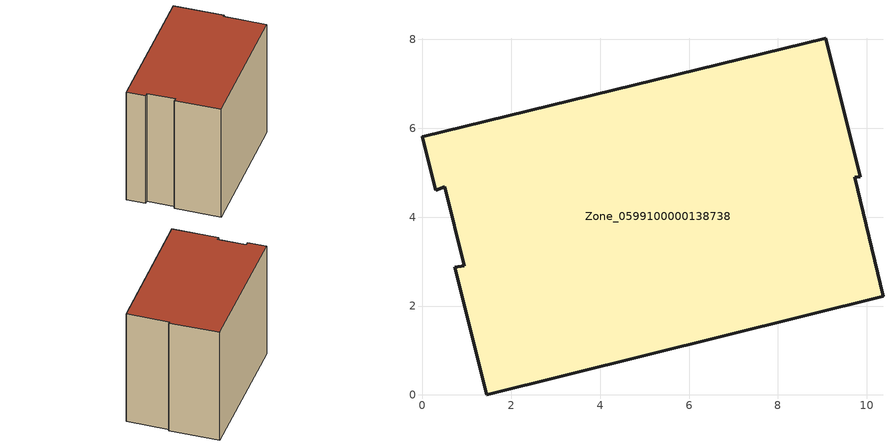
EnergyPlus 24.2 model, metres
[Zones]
Zone_0599100000138738
 floor ground (C_G): 1.45,0 0.73,2.88 0.94,2.91 0.5,4.68 0.3,4.61 0,5.81 9.08,8.03 9.86,4.92 9.73,4.9 10.37,2.22 z0
 wall outside (C_F): 9.86,4.92 9.08,8.03 0,5.81 0.3,4.61 0.5,4.68 0.94,2.91 0.73,2.88 1.45,0 10.37,2.22 9.73,4.9 9.86,4.92 z0:7.95
 roof outside (C_R): 0.73,2.88 1.45,0 10.37,2.22 9.73,4.9 9.86,4.92 9.08,8.03 0,5.81 0.3,4.61 0.5,4.68 0.94,2.91 z7.95
[BUILDING]
Pand.0599100000138738: North Axis=0; Terrain=City; Loads Convergence Tolerance Value=0.04; Temperature Convergence Tolerance Value=0.4; Solar Distribution=FullExterior; Maximum Number of Warmup Days=25; Minimum Number of Warmup Days=1
[Site:Location]
Rotterdam.The.Hague.AP_ZH_NLD Design_Conditions: Latitude=51.96; Longitude=4.45; Time Zone=1; Elevation=-4.5
[SITE:GROUNDTEMPERATURE:BUILDINGSURFACE]
18, 18, 18, 18, 18, 18, 18, 18, 18, 18, 18, 18
[MATERIAL] Thermal Absorptance=0.9; Solar Absorptance=0.7; Visible Absorptance=0.7
Name | Roughness | Thickness | Conductivity | Density | Specific Heat
G.TI.1965-1974 | MediumSmooth | 0.15 | 0.882353 | 540 | 1210
F.TI.1965-1974 | Rough | 0.3 | 0.697674 | 1920 | 840
R.TI.1965-1974 | MediumRough | 0.2 | 0.232558 | 1500 | 1000
[CONSTRUCTION]
C_G: G.TI.1965-1974
C_F: F.TI.1965-1974
C_R: R.TI.1965-1974
[ZONE]
Zone_0599100000138738: Type=1; Multiplier=1; Ceiling Height=Autocalculate; Volume=Autocalculate; Floor Area=autocalculate; Part of Total Floor Area=Yes
[ZONEINFILTRATION:DESIGNFLOWRATE]
Infil_Zone_0599100000138738: Zone or ZoneList or Space or SpaceList=Zone_0599100000138738; Schedule=AlwaysOn; Design Flow Rate Calculation Method=Flow/Area; Flow Rate per Floor Area=0.003; Constant Term Coefficient=1; Temperature Term Coefficient=0; Velocity Term Coefficient=0; Velocity Squared Term Coefficient=0
[HVACTEMPLATE:ZONE:IDEALLOADSAIRSYSTEM]
Zone_0599100000138738: Maximum Heating Supply Air Temperature=50; Minimum Cooling Supply Air Temperature=13; Maximum Heating Supply Air Humidity Ratio=0.0156; Minimum Cooling Supply Air Humidity Ratio=0.0077; Heating Limit=NoLimit; Cooling Limit=NoLimit; Dehumidification Control Type=ConstantSensibleHeatRatio; Cooling Sensible Heat Ratio=0.7; Dehumidification Setpoint=60; Humidification Control Type=None; Humidification Setpoint=30; Outdoor Air Method=None; Outdoor Air Flow Rate per Person=0.00944; Outdoor Air Flow Rate per Zone Floor Area=0; Outdoor Air Flow Rate per Zone=0; Demand Controlled Ventilation Type=None; Outdoor Air Economizer Type=NoEconomizer; Heat Recovery Type=None; Sensible Heat Recovery Effectiveness=0.7; Latent Heat Recovery Effectiveness=0.65
[ZONECONTROL:THERMOSTAT]
ThermostatControl_Zone_0599100000138738: Zone or ZoneList=Zone_0599100000138738; Control Type Schedule=DualSetpointControlType; Control 1=Thermostat_Zone_0599100000138738; Temperature Difference Between Cutout And Setpoint=0
[THERMOSTATSETPOINT:DUALSETPOINT]
Thermostat_Zone_0599100000138738: Heating Setpoint Temperature Schedule=HeatingSetpoint_Zone_0599100000138738; Cooling Setpoint Temperature Schedule=CoolingSetpoint_Zone_0599100000138738
[SCHEDULE:COMPACT]
HeatingSetpoint_Zone_0599100000138738: Through: 12/31, For: AllDays, Until: 24:00, 21
CoolingSetpoint_Zone_0599100000138738: Through: 12/31, For: AllDays, Until: 24:00, 24
DualSetpointControlType: Through: 12/31, For: AllDays, Until: 24:00, 4
AlwaysOn: Through: 12/31, For: AllDays, Until: 24:00, 1
